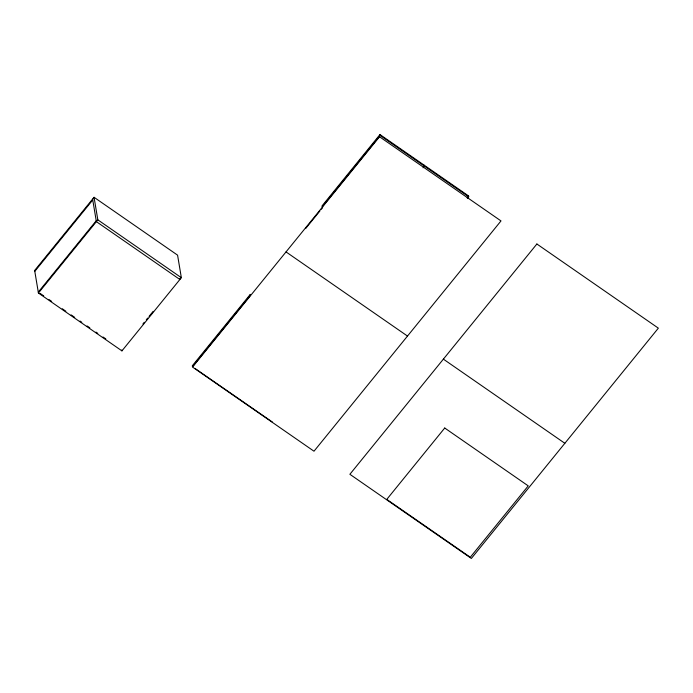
<?xml version="1.0" encoding="UTF-8"?>
<svg xmlns="http://www.w3.org/2000/svg" width="693" height="693" viewBox="0 0 693 693"><rect width="100%" height="100%" fill="white"/><g stroke="black" fill="none" stroke-linecap="round" stroke-linejoin="round"><path stroke-width="1.04" d="M94.057 197.288L34.65 270.452L38.427 293.018L121.933 350.875L181.349 277.702L177.573 255.145L94.057 197.288L97.834 219.846L181.349 277.702M34.797 271.344L92.749 199.982M38.28 292.125L96.223 220.755M38.427 293.018L97.834 219.846M142.923 323.952L144.283 322.271M146.327 319.759L147.696 318.078M149.056 316.398L153.153 311.356M379.972 134.555L322.028 205.925L322.176 206.817L380.128 135.447L379.972 134.555L468.546 195.92L468.693 196.812L467.333 198.493M305.613 228.586L319.932 210.958M321.292 209.277L322.661 207.597M423.051 167.81L424.411 166.129L424.263 165.237M467.186 197.6L468.546 195.92M380.128 135.447L468.693 196.812M443.381 359.139L564.847 443.295M286.027 251.914L407.501 336.07M195.131 368.52L272.418 422.063M40.055 293.356L43.72 295.894M49.03 299.575L51.689 301.412M62.266 308.74L65.861 311.235M71.145 314.899L74.714 317.368M80.033 321.05L81.809 322.28M87.119 325.961L89.804 327.824M95.972 332.094L97.8 333.359M103.058 337.006L105.795 338.903M179.738 278.612L179.885 279.504L96.379 221.647L92.602 199.09M121.786 349.982L121.933 350.875M250.26 294.412L192.316 365.783L192.463 366.675L250.416 295.305L250.26 294.412M379.53 136.764L192.524 367.056L313.998 451.212L500.996 220.92L379.53 136.764M536.876 243.997L349.878 474.289L471.353 558.445L658.35 328.153L536.876 243.997M444.724 428.023L386.781 499.384L470.287 557.241L528.239 485.88L444.724 428.023"/></g></svg>
